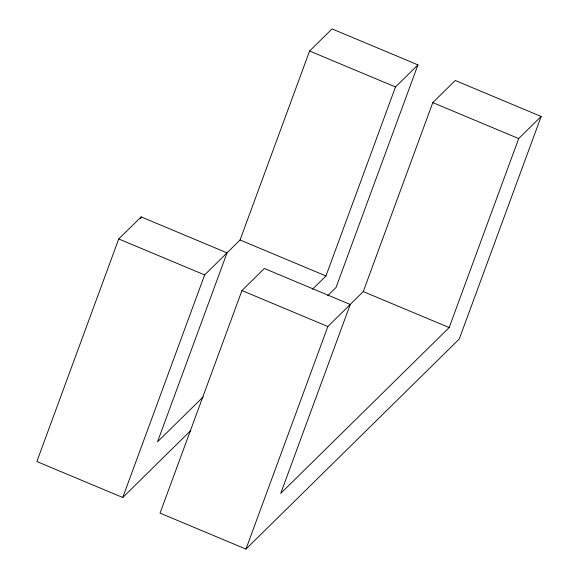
<?xml version="1.0" encoding="UTF-8"?>
<svg xmlns="http://www.w3.org/2000/svg" width="578" height="578" viewBox="0 0 578 578"><rect width="100%" height="100%" fill="white"/><g stroke="black" fill="none" stroke-linecap="round" stroke-linejoin="round"><path stroke-width="0.87" d="M203.16 396.891L157.512 441.845L227.046 252.868L141.148 216.894L118.743 238.96L36.855 461.533L122.753 497.506L190.848 430.437M140.526 218.592L141.148 216.894M122.753 497.506L204.641 274.926L240.058 239.993L309.591 51.016L332.047 28.9L417.945 64.873L336.049 287.447L327.697 295.676M541.145 116.467L518.69 138.576L449.164 327.56L280.72 493.439L350.254 304.462L264.356 268.488L241.951 290.553L160.055 513.127L245.953 549.1L459.257 339.04L541.145 116.467L455.247 80.494L432.799 102.609L363.266 291.587L349.119 305.516M312.452 289.26L325.956 275.966L395.489 86.982L417.945 64.873M245.953 549.1L327.849 326.519L350.254 304.462M309.591 51.016L395.489 86.982M432.799 102.609L518.69 138.576M240.058 239.993L325.956 275.966M363.266 291.587L449.164 327.56M118.743 238.96L204.641 274.926M241.951 290.553L327.849 326.519"/></g></svg>
